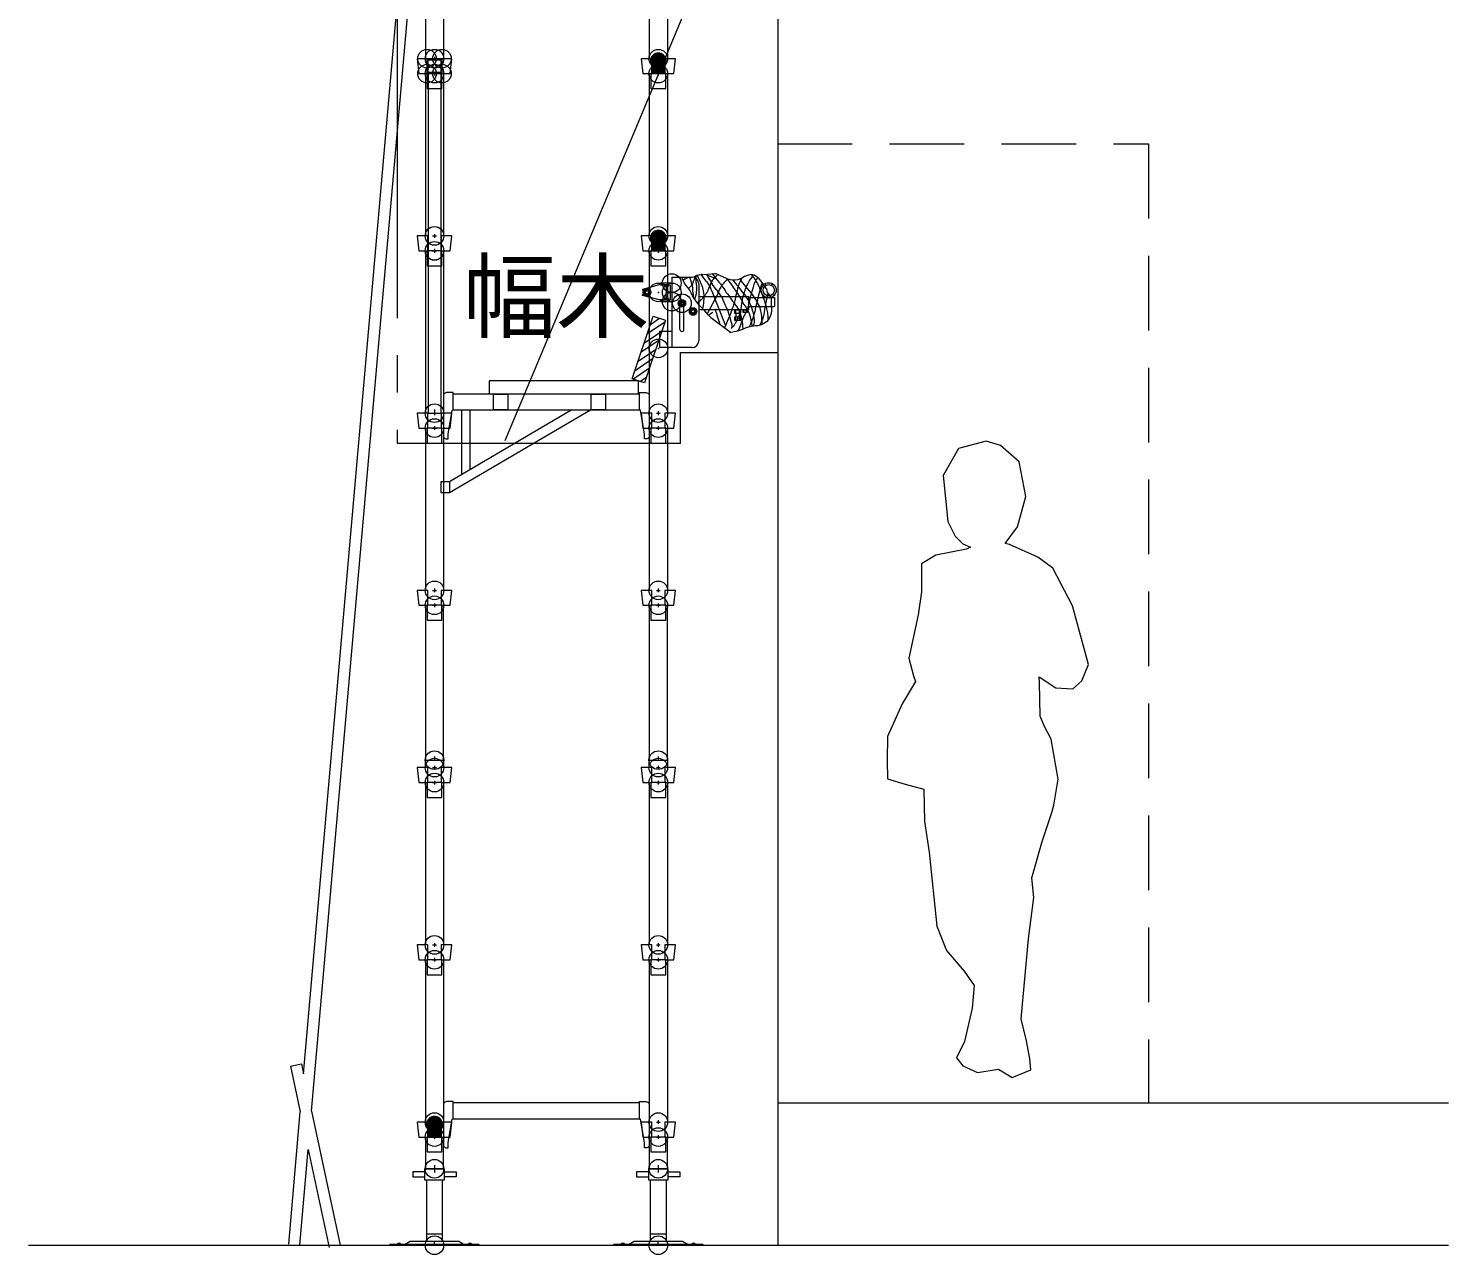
# Model space of a CAD drawing. Units: millimetres at full size, sheet at 1:100. Extents: x -21000 to 21000, y -14850 to 14850.
# Drawn here: x 223 to 4031, y 2363 to 5649 of the extents above; entities that cross this region are included whole.
import ezdxf
from ezdxf.enums import TextEntityAlignment as Align

# ---------------------------------------------------------------- set-up
doc = ezdxf.new("R2010")
doc.units = ezdxf.units.MM
doc.header["$LTSCALE"] = 100
doc.header["$PDMODE"] = 32
doc.header["$PDSIZE"] = 50
doc.linetypes.add('CHAIN2', pattern=[12, 9, -1, 1, -1])
doc.linetypes.add('DASHED2', pattern=[3, 2, -1])
for name, color, linetype, lineweight in [('0-0', 8, 'Continuous', 18), ('8-A', 8, 'Continuous', 18), ('F-0', 7, 'Continuous', 18)]:
    doc.layers.add(name, color=color, linetype=linetype, lineweight=lineweight)
doc.styles.add('ＭＳ ゴシック', font='')
doc.styles.get('ＭＳ ゴシック').set_extended_font_data('MS Gothic')

# ---------------------------------------------------------------- blocks, each defined once
blk = doc.blocks.new('DDA')
at = {"layer": '8-A'}
for p, q in [((-4.5, 175.9), (316.4, 3843.7)), ((16.8, 75.3), (346.3, 3841.1)), ((-39.4, 195.7), (-10, 201.9)), ((-39.4, 195.7), (-13.4, 73.5)), ((-10, 201.9), (-4.5, 175.9)), ((-44.5, -281.3), (-13.4, 73.5)), ((16.8, 75.3), (93, -283.9)), ((-14.6, -283.9), (7.9, -27)), ((7.9, -27), (63.6, -290.1))]:
    blk.add_line(p, q, dxfattribs=at)
blk = doc.blocks.new('SQS')
at = {"layer": '0-0'}
for p, q in [((27577, 6961), (-22363, 6961)), ((-22363, 2691), (27577, 2691)), ((-20145, 2691), (-20145, -14647)), ((-17795, -13270), (-17795, 2691)), ((-23357, -16529), (-23357, -19424))]:
    blk.add_line(p, q, dxfattribs=at)
at = {"layer": '0-0', "color": 7}
for p, q in [((-27893, 1826), (-26893, 1826)), ((-27393, 2326), (-27393, 1326)), ((32107, 1826), (33107, 1826)), ((32607, 2326), (32607, 1326))]:
    blk.add_line(p, q, dxfattribs=at)
at = {"layer": '0-0'}
for points in [[(-22363, 7326), (-24163, 7326), (-24371, 7299), (-24563, 7219), (-24729, 7092), (-24856, 6926), (-24936, 6733), (-24963, 6526), (-24963, -4274), (-24936, -4481), (-24856, -4674), (-24729, -4839), (-24563, -4966), (-24371, -5046), (-24163, -5074), (-23713, -5074), (-23713, -3674), (-22663, 2576), (-22363, 2691)], [(-11645, 2809), (-7645, 2809), (-7645, 6844), (-11645, 6844)], [(14555, 2809), (18555, 2809), (18555, 6844), (14555, 6844)], [(27577, 7326), (29377, 7326), (29584, 7299), (29777, 7219), (29942, 7092), (30069, 6926), (30149, 6733), (30177, 6526), (30177, -4274), (30149, -4481), (30069, -4674), (29942, -4839), (29777, -4966), (29584, -5046), (29377, -5074), (28927, -5074), (28927, -3674), (27877, 2576), (27577, 2691)]]:
    blk.add_lwpolyline(points, close=True, dxfattribs=at)
blk.add_lwpolyline([(9443, 2691), (-23357, -16529), (-25725, -16529), (-25725, -19424), (-23357, -19424), (14405, 2691)], dxfattribs=at)
at = {"layer": '0-0', "color": 1}
for p in [(-27393, 1826), (32607, 1826)]:
    blk.add_point(p, dxfattribs=at)
blk = doc.blocks.new('3')
at = {"layer": '0-0', "color": 5}
for p, q in [((-2000, 24778), (2000, 24778)), ((-1700, 21078), (-1700, 25078)), ((1700, 25078), (1700, 21078)), ((2000, 21378), (-2000, 21378)), ((-1700, 21078), (-1700, -69922)), ((1700, 21078), (1700, -69922)), ((-1700, -69922), (-600, -69922)), ((600, -69922), (1700, -69922))]:
    blk.add_line(p, q, dxfattribs=at)
at = {"layer": '0-0', "color": 7}
for p, q in [((-500, 25078), (500, 25078)), ((0, 25578), (0, 24578)), ((-500, 21078), (500, 21078)), ((0, 21578), (0, 20578)), ((-500, -22422), (500, -22422)), ((0, -21922), (0, -22922)), ((-500, -26422), (500, -26422)), ((0, -25922), (0, -26922)), ((-500, -69922), (500, -69922)), ((0, -68922), (0, -69922)), ((0, -69422), (0, -70422))]:
    blk.add_line(p, q, dxfattribs=at)
at = {"layer": '0-0'}
blk.add_lwpolyline([(-2000, 21078), (2000, 21078), (2000, 25078), (-2000, 25078)], close=True, dxfattribs=at)
at = {"layer": '0-0', "color": 5}
blk.add_lwpolyline([(-2000, 25078), (2000, 25078), (2000, 21078), (-2000, 21078)], close=True, dxfattribs=at)
blk.add_lwpolyline([(-2000, 25078), (2000, 25078), (2000, 21078), (-2000, 21078)], close=True, dxfattribs=at)
for p in [(-2000, 25078), (2000, 25078), (-2000, 21078), (2000, 21078)]:
    blk.add_point(p, dxfattribs=at)
at = {"layer": '0-0', "color": 1}
for p in [(0, 25078), (0, 21078), (0, -22422), (0, -26422), (0, -69922)]:
    blk.add_point(p, dxfattribs=at)
blk = doc.blocks.new('2')
at = {"layer": '0-0', "color": 7}
for p, q in [((-500, 175713), (500, 175713)), ((0, 176213), (0, 175213)), ((-500, 171713), (500, 171713)), ((0, 172213), (0, 171213)), ((-500, 128213), (500, 128213)), ((0, 128713), (0, 127713)), ((-500, 124213), (500, 124213)), ((0, 124713), (0, 123713)), ((-500, 80713), (500, 80713)), ((0, 81213), (0, 80213)), ((-500, 76713), (500, 76713)), ((0, 77213), (0, 76213)), ((-500, 33213), (500, 33213)), ((0, 33713), (0, 32713)), ((-500, 29213), (500, 29213)), ((0, 29713), (0, 28713)), ((-500, -14287), (500, -14287)), ((0, -13787), (0, -14787)), ((-500, -18287), (500, -18287)), ((0, -17787), (0, -18787)), ((-500, -61787), (500, -61787)), ((0, -61287), (0, -62287)), ((-500, -65787), (500, -65787)), ((0, -65287), (0, -66287)), ((-500, -109287), (500, -109287)), ((0, -108787), (0, -109787)), ((-500, -113287), (500, -113287)), ((0, -112787), (0, -113787)), ((-500, -156787), (500, -156787)), ((0, -156287), (0, -157287)), ((-500, -160787), (500, -160787)), ((0, -160287), (0, -161287)), ((0, -201287), (0, -202287)), ((-500, -204287), (500, -204287)), ((0, -203787), (0, -204787))]:
    blk.add_line(p, q, dxfattribs=at)
at = {"layer": '0-0'}
for p, q in [((-2430, 171713), (-2430, 128213)), ((2430, 171713), (2430, 128213)), ((-2430, 124213), (-2430, 80713)), ((2430, 124213), (2430, 80713)), ((-2430, 76713), (-2430, 33213)), ((2430, 76713), (2430, 33213)), ((-2430, 29213), (-2430, -14287)), ((2430, 29213), (2430, -14287)), ((-2430, -18287), (-2430, -61787)), ((2430, -18287), (2430, -61787)), ((-2430, -65787), (-2430, -109287)), ((2430, -65787), (2430, -109287)), ((-2430, -113287), (-2430, -156787)), ((2430, -113287), (2430, -156787))]:
    blk.add_line(p, q, dxfattribs=at)
for points in [[(-1760, 171713), (-1760, 175713), (-4610, 175713), (-4161, 171713)], [(1760, 171713), (4161, 171713), (4610, 175713), (1760, 175713)], [(-2000, 167713), (2000, 167713), (2000, 171713), (-2000, 171713)], [(-1760, 124213), (-1760, 128213), (-4610, 128213), (-4161, 124213)], [(1760, 124213), (4161, 124213), (4610, 128213), (1760, 128213)], [(-2000, 120213), (2000, 120213), (2000, 124213), (-2000, 124213)], [(-1760, 76713), (-1760, 80713), (-4610, 80713), (-4161, 76713)], [(1760, 76713), (4161, 76713), (4610, 80713), (1760, 80713)], [(-2000, 72713), (2000, 72713), (2000, 76713), (-2000, 76713)], [(-1760, 29213), (-1760, 33213), (-4610, 33213), (-4161, 29213)], [(1760, 29213), (4161, 29213), (4610, 33213), (1760, 33213)], [(-2000, 25213), (2000, 25213), (2000, 29213), (-2000, 29213)], [(-1760, -18287), (-1760, -14287), (-4610, -14287), (-4161, -18287)], [(1760, -18287), (4161, -18287), (4610, -14287), (1760, -14287)], [(-2000, -22287), (2000, -22287), (2000, -18287), (-2000, -18287)], [(-1760, -65787), (-1760, -61787), (-4610, -61787), (-4161, -65787)], [(1760, -65787), (4161, -65787), (4610, -61787), (1760, -61787)], [(-2000, -69787), (2000, -69787), (2000, -65787), (-2000, -65787)], [(-1760, -113287), (-1760, -109287), (-4610, -109287), (-4161, -113287)], [(1760, -113287), (4161, -113287), (4610, -109287), (1760, -109287)], [(-2000, -117287), (2000, -117287), (2000, -113287), (-2000, -113287)], [(-1760, -160787), (-1760, -156787), (-4610, -156787), (-4161, -160787)], [(1760, -160787), (4161, -160787), (4610, -156787), (1760, -156787)], [(-2000, -164787), (2000, -164787), (2000, -160787), (-2000, -160787)]]:
    blk.add_lwpolyline(points, close=True, dxfattribs=at)
for points in [[(-2430, 175713), (-2430, 177713), (2430, 177713), (2430, 175713)], [(-2430, -160787), (-2430, -202287), (2430, -202287), (2430, -160787)]]:
    blk.add_lwpolyline(points, dxfattribs=at)
at = {"layer": '0-0', "color": 1}
for p in [(0, 175713), (0, 171713), (0, 128213), (0, 124213), (0, 80713), (0, 76713), (0, 33213), (0, 29213), (0, -14287), (0, -18287), (0, -61787), (0, -65787), (0, -109287), (0, -113287), (0, -156787), (0, -160787), (0, -202287), (0, -204287)]:
    blk.add_point(p, dxfattribs=at)
blk = doc.blocks.new('13')
at = {"layer": '0-0', "color": 7}
for p, q in [((-500, 52174), (500, 52174)), ((0, 52674), (0, 51674)), ((-500, 48174), (500, 48174)), ((0, 48674), (0, 47674)), ((-500, 4674), (500, 4674)), ((0, 5174), (0, 4174)), ((-500, 674), (500, 674)), ((0, 1174), (0, 174)), ((-500, -42826), (500, -42826)), ((0, -42326), (0, -43326)), ((-500, -46826), (500, -46826)), ((0, -46326), (0, -47326)), ((0, -54326), (0, -55326))]:
    blk.add_line(p, q, dxfattribs=at)
at = {"layer": '0-0'}
for p, q in [((-2430, 48174), (-2430, 4674)), ((2430, 48174), (2430, 4674)), ((-2430, 674), (-2430, -42826)), ((2430, 674), (2430, -42826))]:
    blk.add_line(p, q, dxfattribs=at)
for points in [[(-2430, 52174), (-2430, 54174), (2430, 54174), (2430, 52174)], [(-2430, -46826), (-2430, -55326), (2430, -55326), (2430, -46826)]]:
    blk.add_lwpolyline(points, dxfattribs=at)
for points in [[(-1760, 48174), (-1760, 52174), (-4610, 52174), (-4161, 48174)], [(1760, 48174), (4161, 48174), (4610, 52174), (1760, 52174)], [(-2000, 44174), (2000, 44174), (2000, 48174), (-2000, 48174)], [(-1760, 674), (-1760, 4674), (-4610, 4674), (-4161, 674)], [(1760, 674), (4161, 674), (4610, 4674), (1760, 4674)], [(-2000, -3326), (2000, -3326), (2000, 674), (-2000, 674)], [(-1760, -46826), (-1760, -42826), (-4610, -42826), (-4161, -46826)], [(1760, -46826), (4161, -46826), (4610, -42826), (1760, -42826)], [(-2000, -50826), (2000, -50826), (2000, -46826), (-2000, -46826)]]:
    blk.add_lwpolyline(points, close=True, dxfattribs=at)
at = {"layer": '0-0', "color": 1}
for p in [(0, 52174), (0, 48174), (0, 4674), (0, 674), (0, -42826), (0, -46826), (0, -55326)]:
    blk.add_point(p, dxfattribs=at)

msp = doc.modelspace()

# ---------------------------------------------------------------- linework, layer by layer
at = {"layer": 'F-0', "color": 5, "linetype": 'CHAIN2'}
msp.add_line((1212.1, 9373), (1212.1, 4538), dxfattribs=at)
at = {"layer": 'F-0'}
for p, q in [((2232.3, 8233), (2232.3, 2388)), ((2433.4, 6770.4), (1500.8, 4543.5)), ((1912.1, 5533), (1912.1, 5528)), ((1912.1, 5058), (1912.1, 5053)), ((2023.1, 4988.8), (2015.3, 4987.2)), ((2023.1, 4988.8), (2064.5, 4992.5)), ((2031, 4989.5), (2026.9, 4989.8)), ((2071.3, 4989.4), (2056.7, 4973.8)), ((2070.2, 4975.4), (2057.6, 4991.9)), ((2092.9, 4979.4), (2064.5, 4992.5)), ((2160.2, 4989.5), (2151.6, 4987.2)), ((2168.8, 4988), (2160.2, 4989.5)), ((2161.2, 4989.4), (2164.1, 4985.7)), ((2166.3, 4988.4), (2165.4, 4987)), ((2176.7, 4983.3), (2168.8, 4988)), ((1914.5, 4961.7), (1869.5, 4949.7)), ((1877, 4950.3), (1872, 4941.6)), ((1887, 4950.3), (1877, 4950.3)), ((1892, 4941.6), (1887, 4950.3)), ((1936.3, 4961.7), (1914.5, 4961.7)), ((1919, 4966.5), (1919, 4962.2)), ((1948.3, 4966.5), (1919, 4966.5)), ((1919, 4962.2), (1944, 4962.2)), ((1933.5, 4958.7), (1933.5, 4941.7)), ((1939.5, 4958.5), (1933.5, 4958.5)), ((1939.5, 4961.7), (1936.5, 4961.7)), ((1936.8, 4958.7), (1936.8, 4924.7)), ((1939.5, 4958.5), (1939.5, 4961.7)), ((1944, 4962.2), (1944, 4921.2)), ((1948.3, 4982.6), (1948.3, 4793.8)), ((1948.3, 4982.6), (2002.5, 4982.6)), ((1977.7, 4975.4), (1975.6, 4982.6)), ((1981.6, 4968.4), (1977.7, 4975.4)), ((1982.9, 4976.9), (1978.6, 4973.7)), ((1986.3, 4960.6), (1981.6, 4968.4)), ((1986.1, 4978.3), (1982.9, 4976.9)), ((1988.9, 4979.5), (1986.1, 4978.3)), ((1991.8, 4954.3), (1986.3, 4960.6)), ((1992.7, 4981.2), (1988.9, 4979.5)), ((1996.5, 4948), (1991.8, 4954.3)), ((1996, 4982.6), (1992.7, 4981.2)), ((1995.9, 4954.8), (1993.6, 4953)), ((1995.9, 4982.6), (1997, 4979.7)), ((1998.2, 4957.1), (1995.9, 4954.8)), ((1997, 4979.7), (1999.1, 4972.8)), ((2000, 4959.4), (1998.2, 4957.1)), ((1999.1, 4972.8), (2000.4, 4968.5)), ((2001.7, 4961.7), (2000, 4959.4)), ((2000.4, 4968.5), (2001.7, 4964.2)), ((2003.7, 4964.8), (2001.7, 4961.7)), ((2001.7, 4964.2), (2002.6, 4959.4)), ((2002.6, 4959.4), (2003.4, 4953.8)), ((2003.4, 4953.8), (2003.4, 4949.5)), ((2005.1, 4968), (2003.7, 4964.8)), ((2006, 4971.1), (2005.1, 4968)), ((2007.4, 4974.6), (2006, 4971.1)), ((2009.1, 4977.7), (2007.4, 4974.6)), ((2015.3, 4987.2), (2008.3, 4982.5)), ((2010.9, 4980.6), (2009.1, 4977.7)), ((2012.6, 4983.5), (2010.9, 4980.6)), ((2011.9, 4984.9), (2012.5, 4982.3)), ((2012.5, 4982.3), (2012.9, 4971.1)), ((2014.3, 4986.9), (2012.6, 4983.5)), ((2012.9, 4971.1), (2013.4, 4965)), ((2013.4, 4965), (2014.2, 4958.6)), ((2014.2, 4958.6), (2014.2, 4953)), ((2014.2, 4953), (2014.2, 4947.8)), ((2016.2, 4987.4), (2016.8, 4986.1)), ((2016.8, 4986.1), (2019, 4981.4)), ((2019, 4981.4), (2022.8, 4974.1)), ((2020.5, 4964.6), (2020.5, 4811.8)), ((2022.8, 4974.1), (2025.8, 4965.9)), ((2025.8, 4965.9), (2027.6, 4961.6)), ((2027.6, 4961.6), (2029.7, 4957.3)), ((2029.7, 4957.3), (2031.9, 4950)), ((2031.9, 4950), (2032.7, 4945.2)), ((2040.5, 4971.9), (2043.9, 4967.6)), ((2050.7, 4974.6), (2042.8, 4987.5)), ((2068.9, 4977.1), (2042.8, 4987.5)), ((2043.9, 4967.6), (2046.9, 4962.9)), ((2046.5, 4950.9), (2045, 4947.4)), ((2047.7, 4953.7), (2046.5, 4950.9)), ((2046.9, 4962.9), (2050, 4958.1)), ((2047.7, 4981.4), (2052.9, 4971.1)), ((2048.6, 4956.2), (2047.7, 4953.7)), ((2049.6, 4958.5), (2048.6, 4956.2)), ((2050.9, 4961.4), (2049.6, 4958.5)), ((2050, 4958.1), (2053.4, 4950.4)), ((2050.7, 4974.6), (2051.9, 4973.1)), ((2051.7, 4963.9), (2050.9, 4961.4)), ((2052.7, 4966.2), (2051.7, 4963.9)), ((2054, 4969.2), (2052.7, 4966.2)), ((2052.9, 4971.1), (2054.6, 4968.5)), ((2053.4, 4950.4), (2055.6, 4945.2)), ((2055.1, 4971.1), (2054, 4969.2)), ((2054.6, 4968.5), (2055.5, 4966.7)), ((2056.7, 4973.8), (2055.1, 4971.1)), ((2055.5, 4966.7), (2056.9, 4964.1)), ((2056.9, 4964.1), (2057.6, 4962.9)), ((2067.5, 4949.5), (2057.6, 4962.9)), ((2070.2, 4975.4), (2074.5, 4969.3)), ((2074.5, 4969.3), (2078.8, 4964.2)), ((2076.1, 4950.3), (2075.4, 4948.2)), ((2078.1, 4953.4), (2076.1, 4950.3)), ((2079.6, 4955.8), (2078.1, 4953.4)), ((2078.8, 4964.2), (2082.3, 4959.4)), ((2081.5, 4958.9), (2079.6, 4955.8)), ((2082.5, 4960.6), (2081.5, 4958.9)), ((2082.3, 4959.4), (2087.8, 4952.1)), ((2083.6, 4962.2), (2082.5, 4960.6)), ((2085.7, 4964.6), (2083.6, 4962.2)), ((2087.8, 4966.9), (2085.7, 4964.6)), ((2089.7, 4968.9), (2087.8, 4966.9)), ((2087.8, 4952.1), (2091.3, 4946.5)), ((2092, 4971.1), (2089.7, 4968.9)), ((2093.6, 4972.7), (2092, 4971.1)), ((2101.5, 4976.2), (2092.9, 4979.4)), ((2095.7, 4975), (2093.6, 4972.7)), ((2097.8, 4976.7), (2095.7, 4975)), ((2096.1, 4978.2), (2096.5, 4977.5)), ((2096.5, 4977.5), (2100.8, 4971.5)), ((2098.5, 4977.3), (2097.8, 4976.7)), ((2100.8, 4971.5), (2108.1, 4961.6)), ((2110.1, 4974.7), (2101.5, 4976.2)), ((2108.1, 4961.6), (2113.3, 4954.3)), ((2117.9, 4974.7), (2110.1, 4974.7)), ((2112.2, 4974.7), (2112.4, 4974.1)), ((2112.4, 4974.1), (2130.9, 4951.2)), ((2113.3, 4954.3), (2126.2, 4935.7)), ((2125.8, 4975.4), (2117.9, 4974.7)), ((2124.9, 4952.8), (2123.2, 4946.2)), ((2125.8, 4955.7), (2124.9, 4952.8)), ((2135.9, 4980.1), (2125.8, 4975.4)), ((2126.9, 4959.1), (2125.8, 4955.7)), ((2128.1, 4962.9), (2126.9, 4959.1)), ((2128.9, 4965.7), (2128.1, 4962.9)), ((2131.2, 4970.9), (2128.9, 4965.7)), ((2130.9, 4951.2), (2133.5, 4947.8)), ((2131, 4977.8), (2133.1, 4973.6)), ((2134.1, 4976.4), (2131.2, 4970.9)), ((2133.1, 4973.6), (2136.9, 4968)), ((2135.5, 4978.9), (2134.1, 4976.4)), ((2136.5, 4980.5), (2135.5, 4978.9)), ((2143, 4984.1), (2135.9, 4980.1)), ((2136.9, 4968), (2141.3, 4962.9)), ((2141.3, 4962.9), (2145.6, 4957.7)), ((2151.6, 4987.2), (2143, 4984.1)), ((2145.6, 4952), (2144.1, 4947.7)), ((2145.6, 4957.7), (2150.3, 4952.1)), ((2147, 4955.4), (2145.6, 4952)), ((2149, 4959.4), (2147, 4955.4)), ((2151, 4963.4), (2149, 4959.4)), ((2150.3, 4952.1), (2155.5, 4946.1)), ((2153, 4966.9), (2151, 4963.4)), ((2155.3, 4970.9), (2153, 4966.9)), ((2157, 4974.4), (2155.3, 4970.9)), ((2159.6, 4978.4), (2157, 4974.4)), ((2162.5, 4982.7), (2159.6, 4978.4)), ((2165.4, 4987), (2162.5, 4982.7)), ((2164.1, 4985.7), (2166.7, 4982.3)), ((2166.2, 4955.7), (2164.8, 4949.7)), ((2167.4, 4959.4), (2166.2, 4955.7)), ((2166.7, 4982.3), (2169.7, 4978)), ((2168.2, 4962.9), (2167.4, 4959.4)), ((2169.4, 4966), (2168.2, 4962.9)), ((2171.4, 4970.3), (2169.4, 4966)), ((2169.7, 4978), (2172.7, 4974.1)), ((2172.8, 4973.5), (2171.4, 4970.3)), ((2172.7, 4974.1), (2175.7, 4969.3)), ((2174.5, 4976.1), (2172.8, 4973.5)), ((2178.6, 4981.2), (2174.5, 4976.1)), ((2175.7, 4969.3), (2177.9, 4965.5)), ((2182.9, 4977.8), (2176.7, 4983.3)), ((2177.9, 4965.5), (2181.3, 4957.7)), ((2178.8, 4981.4), (2178.6, 4981.2)), ((2181.3, 4957.7), (2183.5, 4953.8)), ((2187.6, 4971.5), (2182.9, 4977.8)), ((2183.5, 4953.8), (2186.5, 4947.4)), ((2185.4, 4953.1), (2184.6, 4948.5)), ((2186.9, 4957.7), (2185.4, 4953.1)), ((2188.6, 4963.2), (2186.9, 4957.7)), ((2192.3, 4965.3), (2187.6, 4971.5)), ((2190.3, 4966.3), (2188.6, 4963.2)), ((2190.9, 4967.1), (2190.3, 4966.3)), ((2197, 4959), (2192.3, 4965.3)), ((2201.7, 4951.9), (2197, 4959)), ((2198.3, 4964.9), (2200.8, 4960.6)), ((2202.8, 4950.6), (2201.7, 4951.9)), ((2202.8, 4950.6), (2202.5, 4948)), ((2215.8, 4960.6), (2218.3, 4964.9)), ((1869.5, 4949.7), (1869.5, 4947.7)), ((1869.5, 4947.7), (1874.1, 4947.7)), ((1869.5, 4935.7), (1873.9, 4935.7)), ((1869.5, 4933.7), (1869.5, 4935.7)), ((1914.5, 4921.7), (1869.5, 4933.7)), ((1872, 4941.6), (1877, 4933)), ((1877, 4933), (1887, 4933)), ((1887, 4933), (1892, 4941.6)), ((1936.3, 4921.7), (1914.5, 4921.7)), ((1919, 4921.2), (1919, 4916.9)), ((1944, 4921.2), (1919, 4921.2)), ((1919, 4916.9), (1948.3, 4916.9)), ((1933.5, 4924.7), (1933.5, 4941.7)), ((1939.5, 4924.9), (1933.5, 4924.9)), ((1939.5, 4921.7), (1936.5, 4921.7)), ((1939.5, 4924.9), (1939.5, 4921.7)), ((1970.4, 4921.1), (1965.4, 4912.5)), ((1965.4, 4912.5), (1970.4, 4903.8)), ((1980.4, 4921.1), (1970.4, 4921.1)), ((1985.4, 4912.5), (1980.4, 4921.1)), ((1980.4, 4903.8), (1985.4, 4912.5)), ((2000.4, 4940.2), (1996.5, 4948)), ((2003.6, 4932.4), (2000.4, 4940.2)), ((2003.4, 4949.5), (2003.9, 4945.2)), ((2008.3, 4925.3), (2003.6, 4932.4)), ((2003.9, 4945.2), (2004.7, 4940.9)), ((2004.7, 4940.9), (2005.6, 4936.6)), ((2005.6, 4936.6), (2005.6, 4931.4)), ((2005.6, 4931.4), (2005.6, 4929.3)), ((2013.7, 4918.3), (2008.3, 4925.3)), ((2010.3, 4926.3), (2009.4, 4923.9)), ((2011.6, 4931.9), (2010.3, 4926.3)), ((2013.4, 4937.5), (2011.6, 4931.9)), ((2013.8, 4943.5), (2013.4, 4937.5)), ((2018.4, 4912), (2013.7, 4918.3)), ((2014.2, 4947.8), (2013.8, 4943.5)), ((2017.3, 4914.3), (2016.9, 4914.1)), ((2019.4, 4915.3), (2017.3, 4914.3)), ((2023.9, 4905.7), (2018.4, 4912)), ((2021.7, 4917.2), (2019.4, 4915.3)), ((2024.4, 4919.5), (2021.7, 4917.2)), ((2026.5, 4921.4), (2024.4, 4919.5)), ((2028, 4922.9), (2026.5, 4921.4)), ((2030.3, 4925.6), (2028, 4922.9)), ((2031.6, 4927.3), (2030.3, 4925.6)), ((2033.5, 4929.3), (2031.6, 4927.3)), ((2032.7, 4945.2), (2033.6, 4940.5)), ((2033.6, 4913.4), (2032.7, 4906.5)), ((2035.1, 4931.2), (2033.5, 4929.3)), ((2033.6, 4940.5), (2034.5, 4933.2)), ((2034, 4924.5), (2033.6, 4917.7)), ((2033.6, 4917.7), (2033.6, 4913.4)), ((2034.5, 4933.2), (2034, 4924.5)), ((2037.4, 4934), (2035.1, 4931.2)), ((2040.8, 4939.4), (2037.4, 4934)), ((2042.7, 4942.5), (2040.8, 4939.4)), ((2043.7, 4944.4), (2042.7, 4942.5)), ((2045, 4947.4), (2043.7, 4944.4)), ((2069.6, 4934.2), (2043.8, 4886.1)), ((2055.6, 4945.2), (2091.3, 4854.8)), ((2066.2, 4927), (2065.6, 4924.9)), ((2067.2, 4929.3), (2066.2, 4927)), ((2068.1, 4931.4), (2067.2, 4929.3)), ((2067.5, 4949.5), (2071, 4944.9)), ((2070.8, 4937.3), (2069.6, 4934.2)), ((2072.1, 4940.7), (2070.8, 4937.3)), ((2071, 4944.9), (2074.4, 4939.8)), ((2073.3, 4943.2), (2072.1, 4940.7)), ((2074.6, 4946.1), (2073.3, 4943.2)), ((2074.4, 4939.8), (2078.4, 4934.6)), ((2075.4, 4948.2), (2074.6, 4946.1)), ((2078.4, 4934.6), (2083, 4927.1)), ((2083, 4927.1), (2085.3, 4921.4)), ((2085.3, 4921.4), (2088.2, 4915.7)), ((2088.2, 4915.7), (2090.5, 4909.4)), ((2091.3, 4946.5), (2094.3, 4941.8)), ((2094.3, 4941.8), (2097.3, 4937.9)), ((2097.3, 4937.9), (2100.3, 4934)), ((2100.3, 4934), (2104.2, 4928.9)), ((2104.2, 4928.9), (2107.7, 4923.7)), ((2107.7, 4923.7), (2110.2, 4919.4)), ((2110.2, 4919.4), (2113.3, 4915.9)), ((2113.3, 4915.9), (2115.8, 4912.5)), ((2115.1, 4911.8), (2114, 4908.9)), ((2116, 4915.2), (2115.1, 4911.8)), ((2115.8, 4912.5), (2119.3, 4907.3)), ((2117.1, 4919.3), (2116, 4915.2)), ((2118, 4923.8), (2117.1, 4919.3)), ((2118.9, 4928.4), (2118, 4923.8)), ((2120.3, 4934.2), (2118.9, 4928.4)), ((2121.5, 4939.1), (2120.3, 4934.2)), ((2122.3, 4941.9), (2121.5, 4939.1)), ((2123.2, 4946.2), (2122.3, 4941.9)), ((2126.2, 4935.7), (2128.8, 4931.4)), ((2128.8, 4931.4), (2131.8, 4927.1)), ((2131.8, 4927.1), (2134.8, 4922)), ((2133.5, 4947.8), (2138.2, 4941.8)), ((2134.8, 4922), (2137.8, 4915.1)), ((2135.5, 4912.9), (2135.2, 4909.8)), ((2136.1, 4916.7), (2135.5, 4912.9)), ((2136.7, 4920.4), (2136.1, 4916.7)), ((2136.9, 4923.8), (2136.7, 4920.4)), ((2137.8, 4927.3), (2136.9, 4923.8)), ((2138.4, 4930.2), (2137.8, 4927.3)), ((2137.8, 4915.1), (2141.7, 4909)), ((2138.2, 4941.8), (2142.5, 4936.6)), ((2139.5, 4933), (2138.4, 4930.2)), ((2140.4, 4936.5), (2139.5, 4933)), ((2141.3, 4939.6), (2140.4, 4936.5)), ((2143, 4943.9), (2141.3, 4939.6)), ((2142.5, 4936.6), (2145.6, 4932.7)), ((2144.1, 4947.7), (2143, 4943.9)), ((2145.6, 4932.7), (2148.1, 4928.9)), ((2148.1, 4928.9), (2154.2, 4919.4)), ((2154.2, 4919.4), (2155.9, 4915.1)), ((2155.3, 4912.9), (2154.2, 4907.8)), ((2155.2, 4927.6), (2223.3, 4927.6)), ((2155.9, 4915.8), (2155.3, 4912.9)), ((2155.5, 4946.1), (2159.8, 4940.9)), ((2156.7, 4919), (2155.9, 4915.8)), ((2155.9, 4915.1), (2158.9, 4908.2)), ((2158.8, 4929.6), (2156.7, 4919)), ((2159.9, 4933.9), (2158.8, 4929.6)), ((2159.8, 4940.9), (2163.6, 4935.7)), ((2161.1, 4937.6), (2159.9, 4933.9)), ((2162.8, 4943.9), (2161.1, 4937.6)), ((2163.9, 4946.8), (2162.8, 4943.9)), ((2163.6, 4935.7), (2167.5, 4930.6)), ((2164.8, 4949.7), (2163.9, 4946.8)), ((2167.5, 4930.6), (2172.7, 4922.8)), ((2172.7, 4922.8), (2175.3, 4918.1)), ((2176, 4914.1), (2174, 4903.8)), ((2175.3, 4918.1), (2177.9, 4913.4)), ((2176.8, 4917.5), (2176, 4914.1)), ((2177.7, 4922.1), (2176.8, 4917.5)), ((2178.6, 4926.1), (2177.7, 4922.1)), ((2177.9, 4913.4), (2180, 4909)), ((2179.7, 4930.4), (2178.6, 4926.1)), ((2180.6, 4933.6), (2179.7, 4930.4)), ((2182, 4937.9), (2180.6, 4933.6)), ((2183.1, 4942.2), (2182, 4937.9)), ((2184.6, 4948.5), (2183.1, 4942.2)), ((2186.5, 4947.4), (2188.2, 4942.6)), ((2188.2, 4942.6), (2189.9, 4937.9)), ((2189.9, 4937.9), (2193.4, 4929.3)), ((2193.4, 4929.3), (2195.5, 4923.3)), ((2195.5, 4923.3), (2196.8, 4919)), ((2196.8, 4919), (2197.7, 4914.6)), ((2197.7, 4914.6), (2200.2, 4906)), ((2200.2, 4914.3), (2198.6, 4904.2)), ((2202.5, 4923), (2200.2, 4914.3)), ((2202.5, 4948), (2204.9, 4940.2)), ((2204.1, 4930.8), (2202.5, 4923)), ((2205.6, 4938.9), (2204.1, 4930.8)), ((2204.9, 4940.2), (2210.4, 4933.9)), ((2210.4, 4933.9), (2214.3, 4926.1)), ((2214.3, 4926.1), (2214.3, 4916.7)), ((2214.3, 4916.7), (2214.3, 4908.9)), ((2223.3, 4927.6), (2223.3, 4903.6)), ((1842.5, 4709.8), (1898.5, 4877.8)), ((1898.5, 4877.8), (1931.1, 4866.9)), ((1970, 4842.6), (1970, 4904.1)), ((1970.4, 4903.8), (1980.4, 4903.8)), ((1981, 4842.6), (1981, 4904.1)), ((2000.4, 4899.1), (1995.4, 4890.5)), ((1995.4, 4890.5), (2000.4, 4881.8)), ((2010.4, 4899.1), (2000.4, 4899.1)), ((2000.4, 4881.8), (2010.4, 4881.8)), ((2015.4, 4890.5), (2010.4, 4899.1)), ((2010.4, 4881.8), (2015.4, 4890.5)), ((2020.5, 4895.6), (2155.2, 4895.6)), ((2029.4, 4899.5), (2023.9, 4905.7)), ((2035.7, 4893.2), (2029.4, 4899.5)), ((2031.9, 4901.7), (2030.8, 4898.1)), ((2032.7, 4906.5), (2031.9, 4901.7)), ((2041.2, 4886.9), (2035.7, 4893.2)), ((2046.6, 4880.7), (2041.2, 4886.9)), ((2052.9, 4874.4), (2046.6, 4880.7)), ((2048.8, 4881.6), (2046.8, 4880.5)), ((2050.7, 4882.8), (2048.8, 4881.6)), ((2053.8, 4885.1), (2050.7, 4882.8)), ((2052.9, 4874.4), (2106.1, 4834.7)), ((2056.3, 4887), (2053.8, 4885.1)), ((2058.4, 4889.1), (2056.3, 4887)), ((2064.2, 4897.8), (2065.9, 4891.4)), ((2065.9, 4891.4), (2068, 4885.8)), ((2068, 4885.8), (2069.3, 4880.6)), ((2069.3, 4880.6), (2070.6, 4875.5)), ((2070.6, 4875.5), (2076.8, 4856.6)), ((2101.9, 4875.9), (2089.6, 4847)), ((2090.5, 4909.4), (2092.8, 4903.6)), ((2092.8, 4903.6), (2095.7, 4897.9)), ((2095.7, 4897.9), (2098.5, 4892.1)), ((2098.5, 4892.1), (2100.3, 4886.4)), ((2100.3, 4886.4), (2102, 4880.7)), ((2103.7, 4879.7), (2101.9, 4875.9)), ((2102, 4880.7), (2104.3, 4874.9)), ((2105.4, 4884.3), (2103.7, 4879.7)), ((2104.3, 4874.9), (2106, 4868)), ((2107.4, 4889.4), (2105.4, 4884.3)), ((2108.8, 4892.3), (2107.4, 4889.4)), ((2111.4, 4900), (2108.8, 4892.3)), ((2112.6, 4903.8), (2111.4, 4900)), ((2114, 4908.9), (2112.6, 4903.8)), ((2116.6, 4895.6), (2116.6, 4887.1)), ((2116.6, 4876.1), (2116.6, 4867.6)), ((2116.6, 4876.1), (2133.6, 4876.1)), ((2117.5, 4886.1), (2116.9, 4886.7)), ((2117.5, 4886.1), (2132.8, 4886.1)), ((2119.3, 4907.3), (2122.7, 4903)), ((2119.7, 4886.1), (2119.7, 4876.1)), ((2120.2, 4887.1), (2120.2, 4895.6)), ((2120.2, 4867.6), (2120.2, 4876.1)), ((2122.7, 4903), (2125.7, 4898.3)), ((2125.5, 4873.9), (2124, 4870.5)), ((2127.2, 4876.8), (2125.5, 4873.9)), ((2125.7, 4898.3), (2129.6, 4891)), ((2128.6, 4880.2), (2127.2, 4876.8)), ((2129.8, 4883.7), (2128.6, 4880.2)), ((2129.6, 4891), (2131.8, 4884.1)), ((2130.6, 4886.5), (2129.8, 4883.7)), ((2130.2, 4887.1), (2130.2, 4895.6)), ((2130.2, 4867.6), (2130.2, 4876.1)), ((2131.8, 4891.1), (2130.6, 4886.5)), ((2130.6, 4886.1), (2130.6, 4876.1)), ((2132.6, 4895.2), (2131.8, 4891.1)), ((2131.8, 4884.1), (2133.5, 4878.9)), ((2133.5, 4899.7), (2132.6, 4895.2)), ((2132.8, 4886.1), (2133.3, 4886.7)), ((2134.1, 4903.5), (2133.5, 4899.7)), ((2133.5, 4878.9), (2134.8, 4872.9)), ((2133.6, 4887.1), (2133.6, 4895.6)), ((2133.6, 4867.6), (2133.6, 4876.1)), ((2134.7, 4906.6), (2134.1, 4903.5)), ((2135.2, 4909.8), (2134.7, 4906.6)), ((2138.1, 4895.6), (2138.1, 4894.5)), ((2140.4, 4875.6), (2139, 4871.6)), ((2139.2, 4894.5), (2139.2, 4888.6)), ((2139.2, 4888.6), (2151.1, 4888.6)), ((2142.4, 4879.9), (2140.4, 4875.6)), ((2141.7, 4909), (2145.6, 4903.9)), ((2141.7, 4888.6), (2141.7, 4894.5)), ((2143.8, 4882.5), (2142.4, 4879.9)), ((2145.6, 4886), (2143.8, 4882.5)), ((2145.6, 4903.9), (2149.9, 4897.4)), ((2147.9, 4890.3), (2145.6, 4886)), ((2149, 4893.1), (2147.9, 4890.3)), ((2148.7, 4888.6), (2148.7, 4894.5)), ((2151, 4897.5), (2149, 4893.1)), ((2149.9, 4897.4), (2152, 4893.5)), ((2152.4, 4902), (2151, 4897.5)), ((2151.1, 4888.6), (2151.1, 4894.5)), ((2152, 4893.5), (2154.2, 4889.2)), ((2154.2, 4907.8), (2152.4, 4902)), ((2154.2, 4889.2), (2156.8, 4882.3)), ((2155.2, 4903.6), (2223.3, 4903.6)), ((2156.8, 4882.3), (2158.5, 4877.2)), ((2158.5, 4877.2), (2159.3, 4872)), ((2158.9, 4908.2), (2162.8, 4898.7)), ((2162.8, 4898.7), (2164.1, 4894.4)), ((2164.1, 4894.4), (2166.2, 4886.7)), ((2166.5, 4876.2), (2165.4, 4871.9)), ((2166.2, 4886.7), (2167.1, 4881.5)), ((2167.6, 4879.7), (2166.5, 4876.2)), ((2167.1, 4881.5), (2168.4, 4874.6)), ((2168.8, 4883.7), (2167.6, 4879.7)), ((2168.4, 4874.6), (2168.8, 4868.1)), ((2169.9, 4887.7), (2168.8, 4883.7)), ((2170.5, 4890.6), (2169.9, 4887.7)), ((2171.4, 4893.7), (2170.5, 4890.6)), ((2172, 4896.9), (2171.4, 4893.7)), ((2173.1, 4900.9), (2172, 4896.9)), ((2174, 4903.8), (2173.1, 4900.9)), ((2180, 4909), (2182.2, 4905.2)), ((2182.2, 4905.2), (2183.9, 4900.4)), ((2183.9, 4900.4), (2185.2, 4895.7)), ((2185.2, 4895.7), (2186.5, 4891)), ((2186.5, 4891), (2187.8, 4884.1)), ((2187.8, 4884.1), (2188.6, 4875.5)), ((2188.6, 4875.5), (2189.1, 4869)), ((2193.9, 4879.1), (2191.6, 4869.7)), ((2196.3, 4887.7), (2193.9, 4879.1)), ((2197, 4896.3), (2196.3, 4887.7)), ((2198.6, 4904.2), (2197, 4896.3)), ((2200.2, 4906), (2201.5, 4901.7)), ((2201.5, 4901.7), (2202.4, 4897.4)), ((2202.4, 4897.4), (2205, 4887.1)), ((2205, 4887.1), (2205.8, 4876.3)), ((2205.8, 4876.3), (2205.8, 4871.6)), ((2211.9, 4877.5), (2208, 4868.9)), ((2215.1, 4885.4), (2211.9, 4877.5)), ((2214.3, 4908.9), (2215.8, 4901)), ((2215.8, 4893.2), (2215.1, 4885.4)), ((2215.8, 4901), (2215.8, 4893.2)), ((1874.7, 4806.6), (1921.5, 4838)), ((1931.1, 4866.9), (1875.1, 4698.9)), ((1883, 4831.3), (1929.7, 4862.6)), ((1891.2, 4855.9), (1915.4, 4872.2)), ((1916.4, 4793.8), (1916.4, 4837.6)), ((1916.4, 4837.6), (1948.3, 4837.6)), ((2120.3, 4836.8), (2104.2, 4833.5)), ((2107.7, 4862.3), (2105.3, 4870.2)), ((2107.7, 4862.3), (2108.9, 4856.6)), ((2108.9, 4848.5), (2107.8, 4845)), ((2108.5, 4845.8), (2107.8, 4845)), ((2111.1, 4848.1), (2108.5, 4845.8)), ((2108.9, 4856.6), (2108.9, 4848.5)), ((2113.7, 4851), (2111.1, 4848.1)), ((2115.1, 4853.8), (2113.7, 4851)), ((2117.4, 4857), (2115.1, 4853.8)), ((2116.6, 4867.6), (2133.6, 4867.6)), ((2118.9, 4859.6), (2117.4, 4857)), ((2120.9, 4863.3), (2118.9, 4859.6)), ((2129.7, 4839.2), (2120.3, 4836.8)), ((2122.3, 4866.2), (2120.9, 4863.3)), ((2124, 4870.5), (2122.3, 4866.2)), ((2126.6, 4840.6), (2124.5, 4837.9)), ((2128.6, 4844.7), (2126.6, 4840.6)), ((2129.8, 4847.8), (2128.6, 4844.7)), ((2137.5, 4842.3), (2129.7, 4839.2)), ((2131.8, 4852.1), (2129.8, 4847.8)), ((2133.2, 4856.1), (2131.8, 4852.1)), ((2134.7, 4860.7), (2133.2, 4856.1)), ((2136.1, 4864.5), (2134.7, 4860.7)), ((2134.8, 4872.9), (2136.5, 4866)), ((2137.5, 4868.2), (2136.1, 4864.5)), ((2136.5, 4866), (2137.4, 4861.7)), ((2137.4, 4861.7), (2137.8, 4855.6)), ((2139, 4871.6), (2137.5, 4868.2)), ((2145.3, 4846.2), (2137.5, 4842.3)), ((2137.8, 4855.6), (2138.2, 4851.3)), ((2138.2, 4851.3), (2139, 4843)), ((2153.2, 4848.6), (2145.3, 4846.2)), ((2161.8, 4850.1), (2153.2, 4848.6)), ((2155.6, 4849.8), (2155.1, 4848.9)), ((2158.2, 4855), (2155.6, 4849.8)), ((2159.6, 4858.7), (2158.2, 4855)), ((2159.3, 4872), (2161.1, 4863)), ((2161.6, 4863), (2159.6, 4858.7)), ((2161.1, 4863), (2161.9, 4858.2)), ((2163.9, 4868.8), (2161.6, 4863)), ((2171.2, 4852.5), (2161.8, 4850.1)), ((2161.9, 4858.2), (2162.8, 4853.9)), ((2162.8, 4853.9), (2163.1, 4850.4)), ((2165.4, 4871.9), (2163.9, 4868.8)), ((2166.2, 4852.6), (2165.4, 4851)), ((2168.4, 4856.5), (2166.2, 4852.6)), ((2169.2, 4862.5), (2168.4, 4856.5)), ((2168.8, 4868.1), (2169.2, 4862.5)), ((2179, 4852.5), (2171.2, 4852.5)), ((2187.6, 4854.8), (2179, 4852.5)), ((2187.6, 4861.9), (2184.5, 4854)), ((2191.6, 4869.7), (2187.6, 4861.9)), ((2195.5, 4858.7), (2187.6, 4854.8)), ((2189.1, 4869), (2189.9, 4864.3)), ((2189.9, 4864.3), (2189.9, 4860)), ((2189.9, 4860), (2190.4, 4856.2)), ((2202.5, 4862.7), (2195.5, 4858.7)), ((2208, 4868.9), (2202.5, 4862.7)), ((2205.8, 4871.6), (2206.3, 4866.9)), ((1866.5, 4782), (1913.2, 4813.4)), ((2104.5, 4834.5), (2103.8, 4834.5)), ((2104.5, 4834.5), (2103.8, 4834.5)), ((2104.5, 4834.5), (2104.2, 4833.5)), ((1850.1, 4732.7), (1896.8, 4764.1)), ((1858.3, 4757.4), (1905, 4788.7)), ((1948.3, 4793.8), (1916.4, 4793.8)), ((2002.5, 4793.8), (1948.3, 4793.8)), ((1843.8, 4709.4), (1888.6, 4739.5)), ((1875.1, 4698.9), (1842.5, 4709.8)), ((1862.9, 4703), (1880.4, 4714.8)), ((1307.1, 4618), (1317.1, 4618)), ((1312.1, 4623), (1312.1, 4613)), ((1907.1, 4618), (1917.1, 4618)), ((1912.1, 4623), (1912.1, 4613)), ((2790.8, 4542.7), (2717.2, 4523.7)), ((2829.8, 4531.7), (2790.8, 4542.7)), ((2879.8, 4487.8), (2829.8, 4531.7)), ((2717.2, 4523.7), (2675.7, 4451.3)), ((2897.1, 4395.1), (2879.8, 4487.8)), ((2675.7, 4451.3), (2688.7, 4327.9)), ((2875.4, 4313.5), (2897.1, 4395.1)), ((2688.7, 4327.9), (2707.9, 4288.3)), ((2842.3, 4268.4), (2875.4, 4313.5)), ((2707.9, 4288.3), (2729, 4267.8)), ((2729, 4267.8), (2748.9, 4258.6)), ((2854, 4265.9), (2842.3, 4268.4)), ((2929.3, 4232.2), (2854, 4265.9)), ((2656.6, 4237.5), (2617.4, 4214.5)), ((2738, 4253.7), (2656.6, 4237.5)), ((2748.9, 4258.6), (2738, 4253.7)), ((2970.2, 4202.5), (2929.3, 4232.2)), ((2617.4, 4214.5), (2617.8, 4139)), ((3022.4, 4102.1), (2970.2, 4202.5)), ((2617.8, 4139), (2609.1, 4077.6)), ((2609.1, 4077.6), (2583.5, 3961.5)), ((3065.4, 3944.1), (3022.4, 4102.1)), ((2583.5, 3961.5), (2596.1, 3913.7)), ((3047.3, 3900.6), (3065.4, 3944.1)), ((2601.4, 3899.1), (2566.2, 3838.7)), ((2596.1, 3913.7), (2601.4, 3899.1)), ((2932.8, 3911.2), (2977.5, 3881.9)), ((2934.4, 3896.3), (2932.8, 3911.2)), ((2936.3, 3805.8), (2934.4, 3896.3)), ((3023.1, 3879.1), (3047.3, 3900.6)), ((2977.5, 3881.9), (3023.1, 3879.1)), ((2566.2, 3838.7), (2526.2, 3751.3)), ((2946.6, 3780.4), (2936.3, 3805.8)), ((2965.4, 3744.6), (2946.6, 3780.4)), ((2526.2, 3751.3), (2525.4, 3687)), ((2984.3, 3636.9), (2965.4, 3744.6)), ((1907.1, 3668), (1917.1, 3668)), ((1912.1, 3673), (1912.1, 3663)), ((2525.4, 3687), (2526.8, 3638)), ((2526.8, 3638), (2573.6, 3624)), ((2573.6, 3624), (2624.2, 3610.4)), ((2972.7, 3567.6), (2984.3, 3636.9)), ((2624.2, 3610.4), (2625.8, 3523.6)), ((2941.4, 3469.8), (2967.2, 3548.2)), ((2967.2, 3548.2), (2972.7, 3567.6)), ((2625.8, 3523.6), (2638.1, 3441.8)), ((2913.8, 3372.4), (2941.4, 3469.8)), ((2638.1, 3441.8), (2659, 3243.6)), ((2919.3, 3320.1), (2913.8, 3372.4)), ((2904.6, 3208.9), (2919.3, 3320.1)), ((2659, 3243.6), (2684.7, 3178.3)), ((2885.4, 2995.2), (2904.6, 3208.9)), ((2684.7, 3178.3), (2732.2, 3122.8)), ((2732.2, 3122.8), (2758.9, 3084)), ((2758.9, 3084), (2754, 3023)), ((2754, 3023), (2733.1, 2933.8)), ((2899.2, 2936.2), (2885.4, 2995.2)), ((2733.1, 2933.8), (2711.3, 2890)), ((2908, 2888), (2899.2, 2936.2)), ((2711.3, 2890), (2728.6, 2869.1)), ((2728.6, 2869.1), (2768.3, 2850.6)), ((2768.3, 2850.6), (2824, 2860.2)), ((2824, 2860.2), (2860.4, 2837.6)), ((2860.4, 2837.6), (2911.2, 2858)), ((2911.2, 2858), (2908, 2888)), ((2232.3, 2769.6), (4030.9, 2769.6)), ((1307.1, 2718), (1317.1, 2718)), ((1312.1, 2723), (1312.1, 2713)), ((1907.1, 2718), (1917.1, 2718)), ((1912.1, 2723), (1912.1, 2713)), ((1312.1, 2683), (1312.1, 2678)), ((1312.1, 2593), (1312.1, 2583)), ((1912.1, 2593), (1912.1, 2583)), ((223.4, 2388), (4030.9, 2388))]:
    msp.add_line(p, q, dxfattribs=at)
at = {"layer": 'F-0', "color": 4}
for p, q in [((1890.7, 5561.5), (1933.4, 5561.5)), ((1890.9, 5564.5), (1933.2, 5564.5)), ((1891.5, 5567.5), (1932.6, 5567.5)), ((1892, 5568.9), (1892, 5554.5)), ((1892.7, 5570.5), (1931.5, 5570.5)), ((1894.3, 5573.5), (1929.8, 5573.5)), ((1895, 5528), (1895, 5574.4)), ((1896.8, 5576.5), (1927.4, 5576.5)), ((1898, 5577.7), (1898, 5528)), ((1900.4, 5579.5), (1923.7, 5579.5)), ((1901, 5528), (1901, 5579.9)), ((1904, 5581.4), (1904, 5528)), ((1907, 5528), (1907, 5582.4)), ((1907.6, 5582.5), (1916.5, 5582.5)), ((1910, 5582.9), (1910, 5528)), ((1913, 5528), (1913, 5583)), ((1916, 5582.7), (1916, 5528)), ((1919, 5528), (1919, 5581.9)), ((1922, 5580.6), (1922, 5528)), ((1925, 5528), (1925, 5578.7)), ((1928, 5575.9), (1928, 5528)), ((1931, 5571.6), (1931, 5551.7)), ((1890.9, 5558.5), (1933.2, 5558.5)), ((1891.6, 5555.5), (1932.5, 5555.5)), ((1892.8, 5552.5), (1931.4, 5552.5)), ((1894.1, 5549.5), (1930.1, 5549.5)), ((1894.1, 5546.5), (1930.1, 5546.5)), ((1894.1, 5543.5), (1930.1, 5543.5)), ((1894.1, 5540.5), (1930.1, 5540.5)), ((1894.1, 5537.5), (1930.1, 5537.5)), ((1894.1, 5534.5), (1930.1, 5534.5)), ((1894.1, 5531.5), (1930.1, 5531.5)), ((1894.1, 5528.5), (1930.1, 5528.5)), ((1898, 5102.7), (1898, 5053)), ((1900.4, 5104.5), (1923.7, 5104.5)), ((1901, 5053), (1901, 5104.9)), ((1904, 5106.4), (1904, 5053)), ((1907, 5053), (1907, 5107.4)), ((1907.6, 5107.5), (1916.5, 5107.5)), ((1910, 5107.9), (1910, 5053)), ((1913, 5053), (1913, 5108)), ((1916, 5107.7), (1916, 5053)), ((1919, 5053), (1919, 5106.9)), ((1922, 5105.6), (1922, 5053)), ((1925, 5053), (1925, 5103.7)), ((1890.7, 5086.5), (1933.4, 5086.5)), ((1890.9, 5089.5), (1933.2, 5089.5)), ((1890.9, 5083.5), (1933.2, 5083.5)), ((1891.5, 5092.5), (1932.6, 5092.5)), ((1891.6, 5080.5), (1932.5, 5080.5)), ((1892, 5093.9), (1892, 5079.5)), ((1892.7, 5095.5), (1931.5, 5095.5)), ((1892.8, 5077.5), (1931.4, 5077.5)), ((1894.1, 5074.5), (1930.1, 5074.5)), ((1894.1, 5071.5), (1930.1, 5071.5)), ((1894.1, 5068.5), (1930.1, 5068.5)), ((1894.1, 5065.5), (1930.1, 5065.5)), ((1894.3, 5098.5), (1929.8, 5098.5)), ((1895, 5053), (1895, 5099.4)), ((1896.8, 5101.5), (1927.4, 5101.5)), ((1928, 5100.9), (1928, 5053)), ((1931, 5096.6), (1931, 5076.7)), ((1894.1, 5062.5), (1930.1, 5062.5)), ((1894.1, 5059.5), (1930.1, 5059.5)), ((1894.1, 5056.5), (1930.1, 5056.5)), ((1894.1, 5053.5), (1930.1, 5053.5)), ((1290.7, 2711.5), (1333.4, 2711.5)), ((1290.9, 2714.5), (1333.2, 2714.5)), ((1290.9, 2708.5), (1333.2, 2708.5)), ((1291.5, 2717.5), (1332.6, 2717.5)), ((1291.6, 2705.5), (1332.5, 2705.5)), ((1292, 2718.9), (1292, 2704.5)), ((1292.7, 2720.5), (1331.5, 2720.5)), ((1294.3, 2723.5), (1329.8, 2723.5)), ((1295, 2678), (1295, 2724.4)), ((1296.8, 2726.5), (1327.4, 2726.5)), ((1298, 2727.7), (1298, 2678)), ((1300.4, 2729.5), (1323.7, 2729.5)), ((1301, 2678), (1301, 2729.9)), ((1304, 2731.4), (1304, 2678)), ((1307, 2678), (1307, 2732.4)), ((1307.6, 2732.5), (1316.5, 2732.5)), ((1310, 2732.9), (1310, 2678)), ((1313, 2678), (1313, 2733)), ((1316, 2732.7), (1316, 2678)), ((1319, 2678), (1319, 2731.9)), ((1322, 2730.6), (1322, 2678)), ((1325, 2678), (1325, 2728.7)), ((1328, 2725.9), (1328, 2678)), ((1331, 2721.6), (1331, 2701.7)), ((1292.8, 2702.5), (1331.4, 2702.5)), ((1294.1, 2699.5), (1330.1, 2699.5)), ((1294.1, 2696.5), (1330.1, 2696.5)), ((1294.1, 2693.5), (1330.1, 2693.5)), ((1294.1, 2690.5), (1330.1, 2690.5)), ((1294.1, 2687.5), (1330.1, 2687.5)), ((1294.1, 2684.5), (1330.1, 2684.5)), ((1294.1, 2681.5), (1330.1, 2681.5)), ((1294.1, 2678.5), (1330.1, 2678.5)), ((1312.1, 2388), (1312.1, 2398)), ((1912.1, 2388), (1912.1, 2398))]:
    msp.add_line(p, q, dxfattribs=at)
at = {"layer": 'F-0', "color": 8}
for p, q in [((1894.1, 5550.2), (1894.1, 5528)), ((1894.1, 5528), (1930.1, 5528)), ((1930.1, 5528), (1930.1, 5550.2)), ((1894.1, 5075.2), (1894.1, 5053)), ((1930.1, 5053), (1930.1, 5075.2)), ((1894.1, 5053), (1930.1, 5053)), ((1458.8, 4704.4), (1458.8, 4669.4)), ((1858.8, 4704.4), (1458.8, 4704.4)), ((1858.8, 4669.4), (1858.8, 4704.4)), ((1458.8, 4669.4), (1858.8, 4669.4)), ((1336.6, 2767.1), (1336.4, 2765)), ((1336.4, 2765), (1336.4, 2657)), ((1337.4, 2769), (1336.6, 2767.1)), ((1338.7, 2770.7), (1337.4, 2769)), ((1340.4, 2771.9), (1338.7, 2770.7)), ((1342.3, 2772.7), (1340.4, 2771.9)), ((1344.4, 2773), (1342.3, 2772.7)), ((1362.4, 2773), (1344.4, 2773)), ((1362.4, 2726.7), (1362.4, 2773)), ((1861.8, 2769.4), (1362.4, 2769.4)), ((1861.8, 2726.7), (1861.8, 2773)), ((1861.8, 2773), (1879.8, 2773)), ((1879.8, 2773), (1881.8, 2772.7)), ((1881.8, 2772.7), (1883.8, 2771.9)), ((1883.8, 2771.9), (1885.4, 2770.7)), ((1885.4, 2770.7), (1886.7, 2769)), ((1886.7, 2769), (1887.5, 2767.1)), ((1887.5, 2767.1), (1887.8, 2765)), ((1887.8, 2765), (1887.8, 2657)), ((1348.9, 2663), (1359.4, 2725.5)), ((1359.4, 2725.5), (1362.4, 2726.7)), ((1362.4, 2726.7), (1861.8, 2726.7)), ((1864.8, 2725.5), (1861.8, 2726.7)), ((1875.3, 2663), (1864.8, 2725.5)), ((1294.1, 2700.2), (1294.1, 2678)), ((1294.1, 2678), (1330.1, 2678)), ((1330.1, 2678), (1330.1, 2700.2)), ((1336.4, 2657), (1336.6, 2654.9)), ((1336.6, 2654.9), (1337.4, 2653)), ((1337.4, 2653), (1338.7, 2651.4)), ((1338.7, 2651.4), (1340.4, 2650.1)), ((1340.4, 2650.1), (1342.3, 2649.3)), ((1342.3, 2649.3), (1344.4, 2649)), ((1344.4, 2649), (1348.9, 2649)), ((1348.9, 2649), (1348.9, 2663)), ((1875.3, 2649), (1875.3, 2663)), ((1879.8, 2649), (1875.3, 2649)), ((1881.8, 2649.3), (1879.8, 2649)), ((1883.8, 2650.1), (1881.8, 2649.3)), ((1885.4, 2651.4), (1883.8, 2650.1)), ((1886.7, 2653), (1885.4, 2651.4)), ((1887.5, 2654.9), (1886.7, 2653)), ((1887.8, 2657), (1887.5, 2654.9)), ((1285.5, 2593), (1285.5, 2563)), ((1338.6, 2593), (1285.5, 2593)), ((1338.6, 2563), (1338.6, 2593)), ((1885.5, 2593), (1885.5, 2563)), ((1938.6, 2593), (1885.5, 2593)), ((1938.6, 2563), (1938.6, 2593)), ((1254.1, 2584.5), (1254.1, 2571.5)), ((1285.5, 2584.5), (1254.1, 2584.5)), ((1254.1, 2571.5), (1285.5, 2571.5)), ((1285.5, 2563), (1338.6, 2563)), ((1291.2, 2418.8), (1291.2, 2563)), ((1332.9, 2563), (1332.9, 2418.8)), ((1338.6, 2584.5), (1370.1, 2584.5)), ((1370.1, 2571.5), (1338.6, 2571.5)), ((1370.1, 2584.5), (1370.1, 2571.5)), ((1854.1, 2584.5), (1854.1, 2571.5)), ((1885.5, 2584.5), (1854.1, 2584.5)), ((1854.1, 2571.5), (1885.5, 2571.5)), ((1885.5, 2563), (1938.6, 2563)), ((1891.2, 2418.8), (1891.2, 2563)), ((1932.9, 2563), (1932.9, 2418.8)), ((1938.6, 2584.5), (1970.1, 2584.5)), ((1970.1, 2571.5), (1938.6, 2571.5)), ((1970.1, 2584.5), (1970.1, 2571.5)), ((1232.1, 2390), (1247.1, 2398.8)), ((1247.1, 2398.8), (1377.1, 2398.8)), ((1291.2, 2418.8), (1332.9, 2418.8)), ((1291.2, 2398.8), (1291.2, 2418.8)), ((1332.9, 2418.8), (1332.9, 2398.8)), ((1377.1, 2398.8), (1392.1, 2390)), ((1832.1, 2390), (1847.1, 2398.8)), ((1847.1, 2398.8), (1977.1, 2398.8)), ((1891.2, 2418.8), (1932.9, 2418.8)), ((1891.2, 2398.8), (1891.2, 2418.8)), ((1932.9, 2418.8), (1932.9, 2398.8)), ((1977.1, 2398.8), (1992.1, 2390)), ((1192.1, 2390), (1192.1, 2388)), ((1432.1, 2390), (1192.1, 2390)), ((1192.1, 2388), (1432.1, 2388)), ((1432.1, 2388), (1432.1, 2390)), ((1792.1, 2390), (1792.1, 2388)), ((2032.1, 2390), (1792.1, 2390)), ((1792.1, 2388), (2032.1, 2388)), ((2032.1, 2388), (2032.1, 2390))]:
    msp.add_line(p, q, dxfattribs=at)
at = {"layer": 'F-0', "linetype": 'DASHED2'}
msp.add_lwpolyline([(2232.3, 5339.8), (3226.1, 5339.8), (3226.1, 2769.6)], dxfattribs=at)
at = {"layer": 'F-0'}
for points in [[(2040.5, 4971.9), (2027.4, 4989.2), (2026.9, 4989.8)], [(2155.2, 4895.6), (2155.2, 4929.6), (2020.5, 4929.6)], [(2138.1, 4894.5), (2152.1, 4894.5), (2152.1, 4895.6)]]:
    msp.add_lwpolyline(points, dxfattribs=at)
at = {"layer": 'F-0', "color": 5, "linetype": 'CHAIN2'}
msp.add_lwpolyline([(1212.1, 4538), (1971.6, 4538), (1971.6, 4780.2), (2232.3, 4780.2)], dxfattribs=at)
at = {"layer": 'F-0'}
for centre, radius in [((1882, 4941.6), 10), ((1882.1, 4941.7), 8.67), ((2208.3, 4947.6), 20), ((2208.3, 4947.6), 15), ((1882.1, 4941.7), 5.5), ((1882.1, 4941.7), 4.5), ((1975.4, 4912.5), 10), ((1975.5, 4912.6), 8.67), ((1975.5, 4912.6), 5.5), ((1975.5, 4912.6), 4.5), ((2005.4, 4890.5), 10), ((2005.5, 4890.6), 8.67), ((2005.5, 4890.6), 5.5), ((2005.5, 4890.6), 4.5)]:
    msp.add_circle(centre, radius, dxfattribs=at)
at = {"layer": 'F-0', "color": 8}
for centre, radius, start, end in [((1912.1, 5561.7), 21.4, 327.468, 212.532), ((1912.1, 5086.7), 21.4, 327.468, 212.532), ((1312.1, 2711.7), 21.4, 327.468, 212.532), ((1217.1, 2388.9), 5.13, 12.6804, 167.3196), ((1407.1, 2388.9), 5.13, 12.6804, 167.3196), ((1817.1, 2388.9), 5.13, 12.6804, 167.3196), ((2007.1, 2388.9), 5.13, 12.6804, 167.3196)]:
    msp.add_arc(centre, radius, start, end, dxfattribs=at)
at = {"layer": 'F-0'}
for centre, radius, start, end in [((1936.5, 4958.7), 3, 90, 180), ((2002.5, 4964.6), 18, 0, 90), ((1885.7, 4941.7), 6, 52.8537, 55.3675), ((1885.7, 4941.7), 6, 307.099, 307.179), ((1936.5, 4924.7), 3, 180, 270), ((2118.4, 4896.6), 2.07, 211.129, 328.871), ((2118.4, 4888.1), 2.07, 211.129, 328.871), ((2125.2, 4907.6), 13, 247.378, 292.622), ((2125.2, 4899.1), 13, 247.378, 292.622), ((2131.9, 4896.6), 1.99, 209.853, 330.147), ((2131.9, 4888.1), 1.99, 209.853, 330.147), ((1975.5, 4842.6), 5.5, 180, 0), ((2002.5, 4811.8), 18, 270, 0)]:
    msp.add_arc(centre, radius, start, end, dxfattribs=at)
at = {"layer": 'F-0', "color": 1}
for p in [(1912.1, 5528), (1912.1, 5053), (1312.1, 4618), (1912.1, 4618), (1912.1, 3668), (1312.1, 2718), (1912.1, 2718), (1312.1, 2678), (1312.1, 2593), (1912.1, 2593), (1312.1, 2388), (1912.1, 2388)]:
    msp.add_point(p, dxfattribs=at)
at = {"layer": 'F-0'}
for p in [(1948.3, 4966.5), (1912.5, 4941.7), (1948.3, 4941.7), (1948.3, 4916.9), (1975.5, 4912.6), (1912.5, 4791.7)]:
    msp.add_point(p, dxfattribs=at)

# ---------------------------------------------------------------- block references
at = {"layer": 'F-0', "xscale": 0.01, "yscale": 0.01}
for name, p in [('2', (1312.1, 5710.9)), ('2', (1912.1, 5710.9)), ('3', (1312.1, 5317.2)), ('SQS', (1586, 4599.7)), ('13', (1312.1, 3146.3)), ('13', (1912.1, 3146.3))]:
    msp.add_blockref(name, p, dxfattribs=at)
at = {"layer": 'F-0'}
msp.add_blockref('DDA', (965.8, 2671.9), dxfattribs=at)

# ---------------------------------------------------------------- texts
at = {"layer": 'F-0', "style": 'ＭＳ ゴシック'}
msp.add_text('幅木', height=183.3, dxfattribs=at).set_placement((1388.2, 4784.1), align=Align.BOTTOM_LEFT)

doc.saveas('drawing.dxf')
